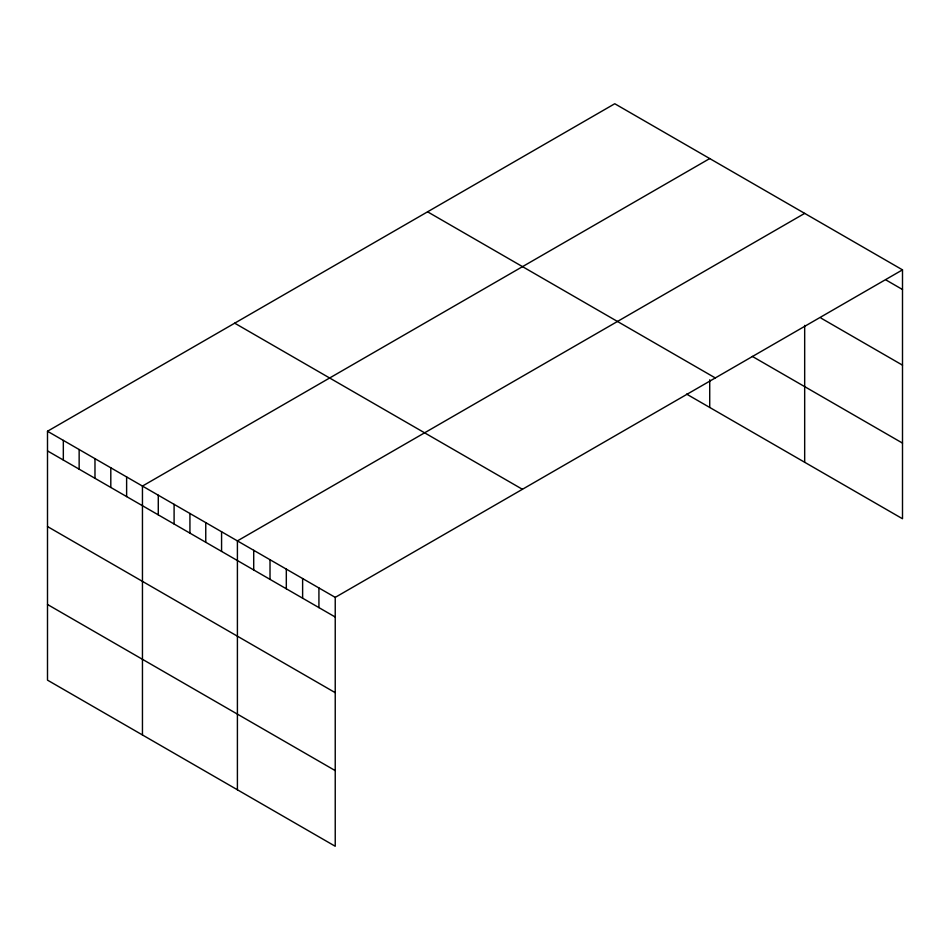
<?xml version="1.0" encoding="UTF-8"?>
<svg xmlns="http://www.w3.org/2000/svg" width="950" height="950" viewBox="0 0 950 950"><rect width="100%" height="100%" fill="white"/><g stroke="black" fill="none" stroke-linecap="round" stroke-linejoin="round"><path stroke-width="1.43" d="M902.5 269.859L335.231 597.372L335.231 846.26L47.5 680.141L47.5 431.253L614.769 103.74L902.5 269.859L902.5 518.747L686.589 394.096M709.721 158.567L142.452 486.067L142.452 734.956M804.674 213.382L237.405 540.894L237.405 789.783M886.196 280.096L902.5 289.512M820.978 318.096L902.5 365.156M752.329 356.404L902.5 443.104M427.571 211.814L715.303 377.946M234.697 323.178L522.429 489.298M47.5 431.253L335.231 597.372M47.5 450.906L335.231 617.025M47.5 526.549L335.231 692.669M47.5 604.485L335.231 770.604M804.674 325.387L804.674 462.27M709.721 379.81L709.721 407.443M318.927 587.955L318.927 607.608M302.623 578.55L302.623 598.191M286.318 569.133L286.318 588.786M270.014 559.716L270.014 579.369M253.709 550.299L253.709 569.952M221.576 531.751L221.576 551.404M205.758 522.619L205.758 542.272M189.929 513.475L189.929 533.128M174.099 504.343L174.099 523.996M158.282 495.211L158.282 514.852M126.623 476.936L126.623 496.589M110.806 467.792L110.806 487.445M94.976 458.66L94.976 478.313M79.147 449.528L79.147 469.169M63.329 440.384L63.329 460.037"/></g></svg>
